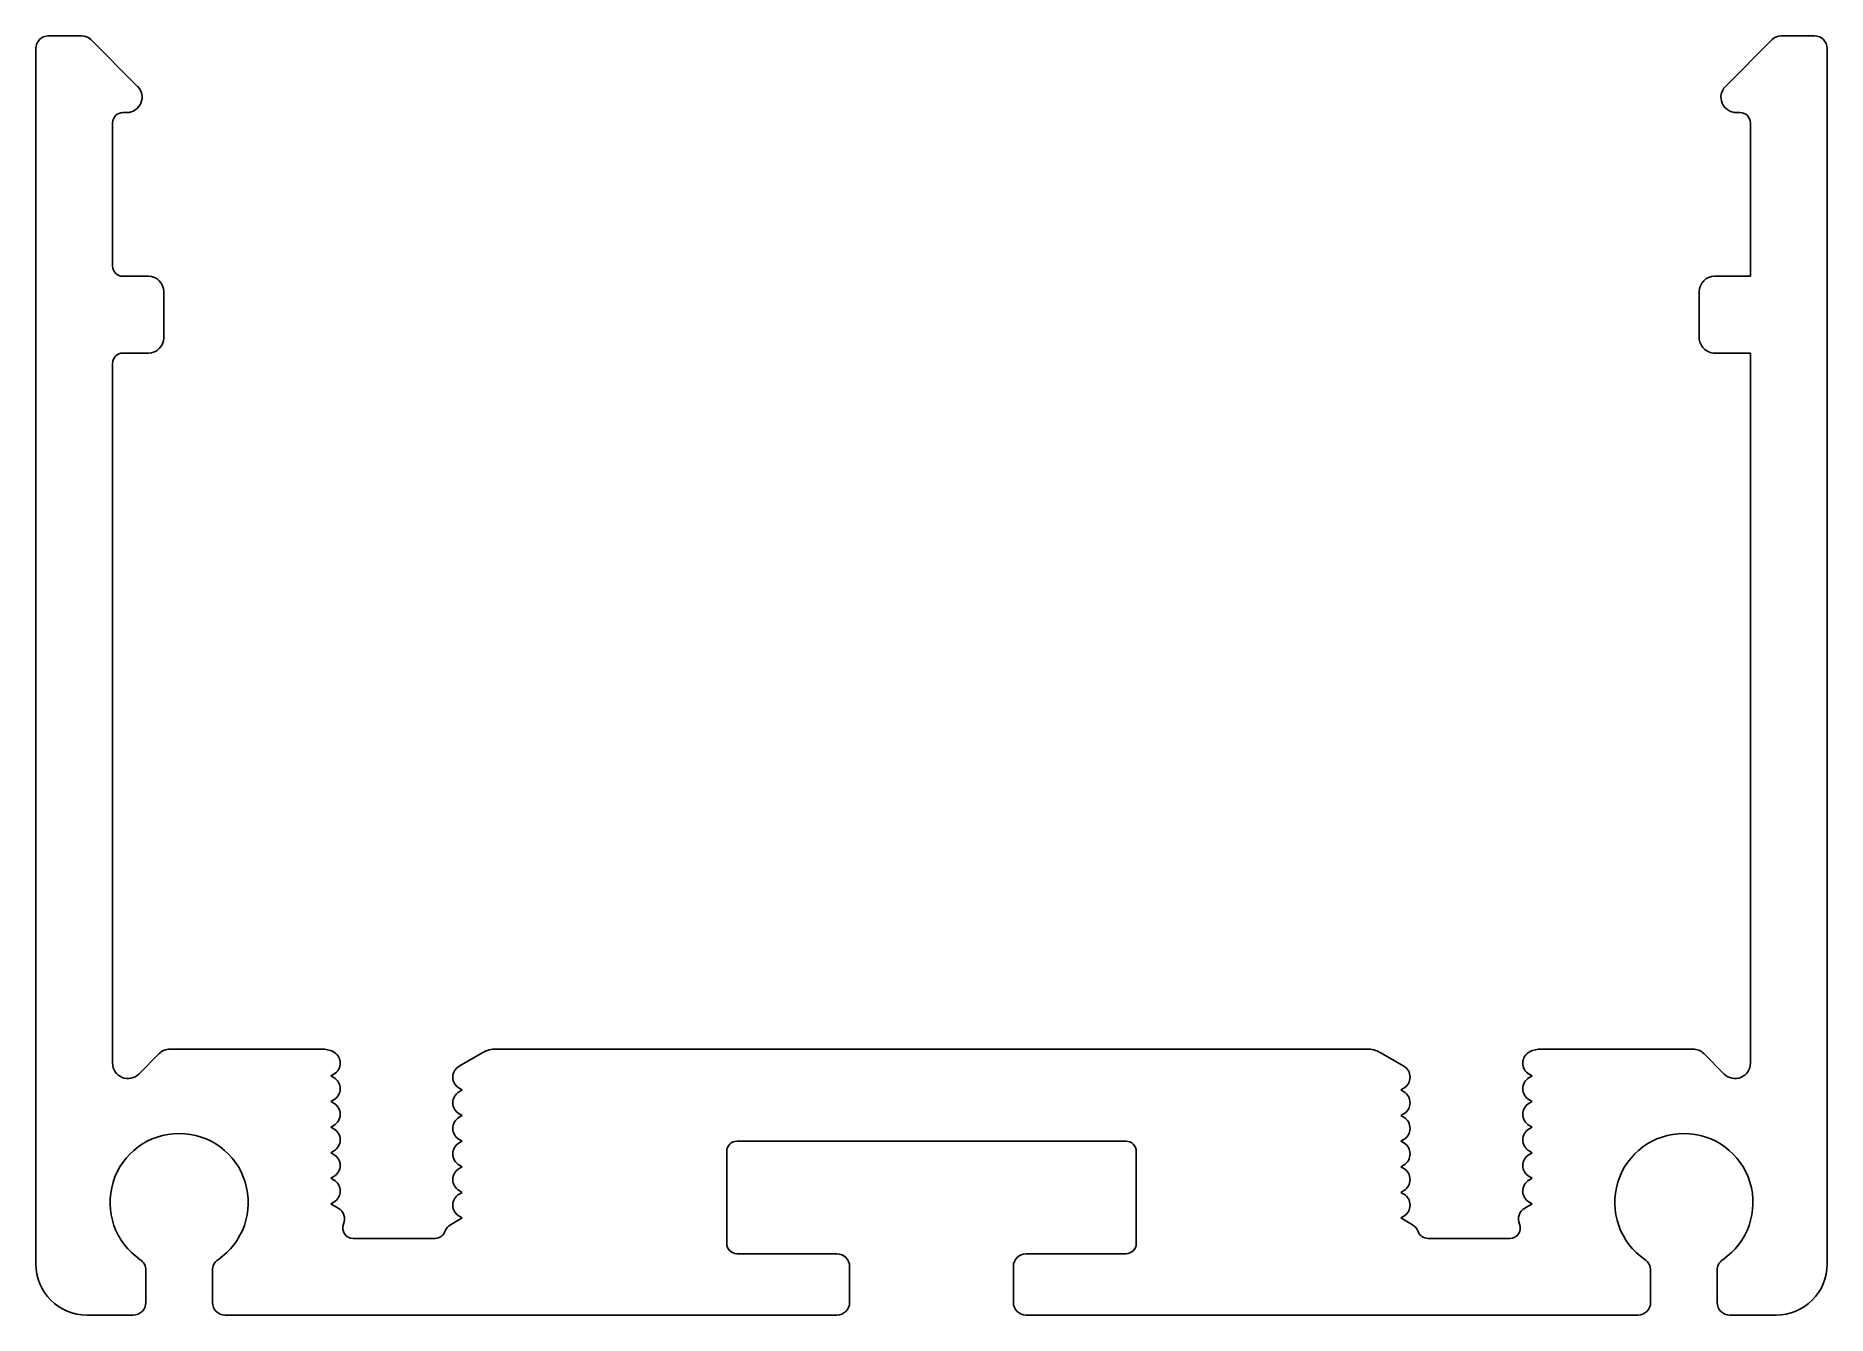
# Model space of a CAD drawing. Extents: x 0.8 to 35.8, y 0.8 to 25.8.
import ezdxf

# ---------------------------------------------------------------- set-up
doc = ezdxf.new("R2010")
doc.units = 0
doc.layers.get('0').update_dxf_attribs({"linetype": 'CONTINUOUS'})

msp = doc.modelspace()

# ---------------------------------------------------------------- linework, layer by layer
for p, q in [((1.734, 25.764), (1.088, 25.764)), ((2.825, 24.776), (1.911, 25.69)), ((34.765, 25.69), (33.849, 24.775)), ((35.588, 25.764), (34.941, 25.764)), ((0.838, 25.514), (0.838, 1.764)), ((35.838, 1.764), (35.838, 25.514)), ((2.538, 24.264), (2.614, 24.264)), ((34.063, 24.264), (34.138, 24.264)), ((2.338, 21.264), (2.338, 24.064)), ((34.338, 24.064), (34.338, 24.064)), ((34.338, 24.064), (34.338, 21.064)), ((3.038, 21.064), (2.538, 21.064)), ((34.338, 21.064), (33.638, 21.064)), ((3.338, 19.864), (3.338, 20.764)), ((33.338, 20.764), (33.338, 19.864)), ((2.338, 5.688), (2.338, 19.364)), ((2.538, 19.564), (3.038, 19.564)), ((33.638, 19.564), (34.338, 19.564)), ((34.338, 19.564), (34.338, 5.688)), ((6.426, 5.964), (3.462, 5.964)), ((26.853, 5.964), (9.823, 5.964)), ((33.214, 5.964), (30.249, 5.964)), ((3.25, 5.876), (2.85, 5.476)), ((9.573, 5.897), (9.111, 5.63)), ((27.564, 5.63), (27.103, 5.897)), ((33.826, 5.475), (33.426, 5.876)), ((6.603, 5.439), (6.661, 5.472)), ((6.661, 5.405), (6.603, 5.439)), ((30.072, 5.439), (30.014, 5.405)), ((30.015, 5.472), (30.072, 5.439)), ((6.603, 4.939), (6.661, 4.972)), ((6.661, 4.905), (6.603, 4.939)), ((9.111, 5.197), (9.169, 5.164)), ((9.169, 5.164), (9.111, 5.13)), ((27.506, 5.164), (27.564, 5.197)), ((27.564, 5.13), (27.506, 5.164)), ((30.014, 4.972), (30.072, 4.939)), ((30.072, 4.939), (30.014, 4.905)), ((9.111, 4.697), (9.169, 4.664)), ((9.169, 4.664), (9.111, 4.63)), ((27.506, 4.664), (27.564, 4.697)), ((27.564, 4.63), (27.506, 4.664)), ((6.603, 4.439), (6.661, 4.472)), ((6.661, 4.405), (6.603, 4.439)), ((30.014, 4.472), (30.072, 4.439)), ((30.072, 4.439), (30.014, 4.405)), ((6.603, 3.939), (6.661, 3.972)), ((6.661, 3.905), (6.603, 3.939)), ((9.111, 4.197), (9.169, 4.164)), ((9.169, 4.164), (9.111, 4.13)), ((14.338, 2.164), (14.338, 3.964)), ((14.538, 4.164), (14.538, 4.164)), ((14.538, 4.164), (22.138, 4.164)), ((22.338, 3.964), (22.338, 2.164)), ((27.506, 4.164), (27.564, 4.197)), ((27.564, 4.13), (27.506, 4.164)), ((30.014, 3.972), (30.072, 3.939)), ((30.072, 3.939), (30.014, 3.905)), ((9.111, 3.697), (9.169, 3.664)), ((9.169, 3.664), (9.111, 3.63)), ((27.506, 3.664), (27.564, 3.697)), ((27.564, 3.63), (27.506, 3.664)), ((6.603, 3.439), (6.661, 3.472)), ((6.661, 3.405), (6.603, 3.439)), ((9.111, 3.197), (9.169, 3.164)), ((9.169, 3.164), (9.111, 3.13)), ((27.506, 3.164), (27.564, 3.197)), ((27.564, 3.13), (27.506, 3.164)), ((30.014, 3.472), (30.072, 3.439)), ((30.072, 3.439), (30.014, 3.405)), ((6.603, 2.939), (6.661, 2.972)), ((6.746, 2.856), (6.603, 2.939)), ((30.072, 2.939), (29.93, 2.856)), ((30.014, 2.972), (30.072, 2.939)), ((9.169, 2.664), (8.94, 2.531)), ((9.111, 2.697), (9.169, 2.664)), ((27.506, 2.664), (27.564, 2.697)), ((27.735, 2.531), (27.506, 2.664)), ((8.641, 2.264), (7.035, 2.264)), ((14.338, 2.164), (14.338, 2.164)), ((29.641, 2.264), (28.035, 2.264)), ((16.488, 1.964), (14.538, 1.964)), ((22.138, 1.964), (20.188, 1.964)), ((22.138, 1.964), (22.138, 1.964)), ((2.988, 1.014), (2.988, 1.641)), ((4.288, 1.641), (4.288, 1.014)), ((16.738, 1.014), (16.738, 1.714)), ((19.938, 1.714), (19.938, 1.014)), ((32.388, 1.014), (32.388, 1.641)), ((33.688, 1.641), (33.688, 1.014)), ((1.838, 0.764), (2.738, 0.764)), ((4.538, 0.764), (16.488, 0.764)), ((20.188, 0.764), (32.138, 0.764)), ((33.938, 0.764), (34.838, 0.764))]:
    msp.add_line(p, q)
for centre, radius, start, end in [((1.088, 25.514), 0.25, 90, 180), ((1.734, 25.514), 0.25, 45, 90), ((34.941, 25.514), 0.25, 90, 135), ((35.588, 25.514), 0.25, 360, 90), ((2.614, 24.564), 0.3, 270.1129, 45.1212), ((34.062, 24.564), 0.3, 135.1212, 270.1125), ((2.538, 24.064), 0.2, 90, 180), ((34.138, 24.064), 0.2, 360, 90), ((2.538, 21.264), 0.2, 180, 270.1182), ((3.038, 20.764), 0.3, 360, 90), ((33.638, 20.764), 0.3, 90, 180), ((3.038, 19.864), 0.3, 270.0628, 360), ((33.638, 19.864), 0.3, 180, 270.0628), ((2.538, 19.364), 0.2, 90, 180), ((3.462, 5.664), 0.3, 90, 135), ((6.426, 5.464), 0.5, 63.976, 90), ((9.823, 5.464), 0.5, 90, 120), ((26.853, 5.464), 0.5, 60, 90), ((30.249, 5.464), 0.5, 90, 116.024), ((33.214, 5.664), 0.3, 45, 90), ((2.638, 5.688), 0.3, 180, 315.0749), ((6.536, 5.688), 0.25, 300, 63.976), ((9.236, 5.414), 0.25, 120, 240), ((27.439, 5.414), 0.25, 300, 60), ((30.14, 5.688), 0.25, 116.024, 240), ((34.038, 5.688), 0.3, 225.075, 360), ((6.536, 5.189), 0.25, 300, 60), ((30.139, 5.189), 0.25, 120, 240), ((6.536, 4.689), 0.25, 300, 60), ((9.236, 4.914), 0.25, 120, 240), ((27.439, 4.914), 0.25, 300, 60), ((30.139, 4.689), 0.25, 120, 240), ((9.236, 4.414), 0.25, 120, 240), ((27.439, 4.414), 0.25, 300, 60), ((3.638, 2.964), 1.35, 304.2289, 235.7711), ((6.536, 4.189), 0.25, 300.0001, 59.9999), ((30.139, 4.189), 0.25, 120.0001, 239.9999), ((33.038, 2.964), 1.35, 304.2289, 235.7711), ((6.536, 3.689), 0.25, 300, 59.9999), ((9.236, 3.914), 0.25, 120, 240), ((14.538, 3.964), 0.2, 90, 180), ((22.138, 3.964), 0.2, 360, 90), ((27.439, 3.914), 0.25, 300, 60), ((30.139, 3.689), 0.25, 120.0001, 240), ((9.236, 3.414), 0.25, 120, 240.0001), ((27.439, 3.414), 0.25, 299.9999, 60), ((6.536, 3.189), 0.25, 300.0001, 59.9999), ((30.139, 3.189), 0.25, 120.0001, 239.9999), ((6.621, 2.64), 0.25, 336.9383, 59.9999), ((9.236, 2.914), 0.25, 120, 240), ((27.439, 2.914), 0.25, 300, 60), ((30.055, 2.64), 0.25, 120.0001, 203.0617), ((7.035, 2.464), 0.2, 156.9383, 270), ((9.065, 2.315), 0.25, 120, 160.6917), ((27.61, 2.315), 0.25, 19.3083, 60), ((29.641, 2.464), 0.2, 270, 23.0617), ((8.641, 2.464), 0.2, 270, 340.6917), ((14.538, 2.164), 0.2, 180, 270), ((22.138, 2.164), 0.2, 270, 0), ((28.035, 2.464), 0.2, 199.3083, 270), ((1.838, 1.764), 1, 180, 270), ((2.738, 1.641), 0.25, 360, 55.7711), ((4.538, 1.641), 0.25, 124.2289, 180), ((16.488, 1.714), 0.25, 0, 90), ((20.188, 1.714), 0.25, 90, 180), ((32.138, 1.641), 0.25, 360, 55.7711), ((33.938, 1.641), 0.25, 124.2289, 180), ((34.838, 1.764), 1, 270, 0), ((2.738, 1.014), 0.25, 270, 360), ((4.538, 1.014), 0.25, 180, 270), ((16.488, 1.014), 0.25, 270, 0), ((20.188, 1.014), 0.25, 180, 270), ((32.138, 1.014), 0.25, 270, 0), ((33.938, 1.014), 0.25, 180, 270)]:
    msp.add_arc(centre, radius, start, end)

doc.saveas('drawing.dxf')
